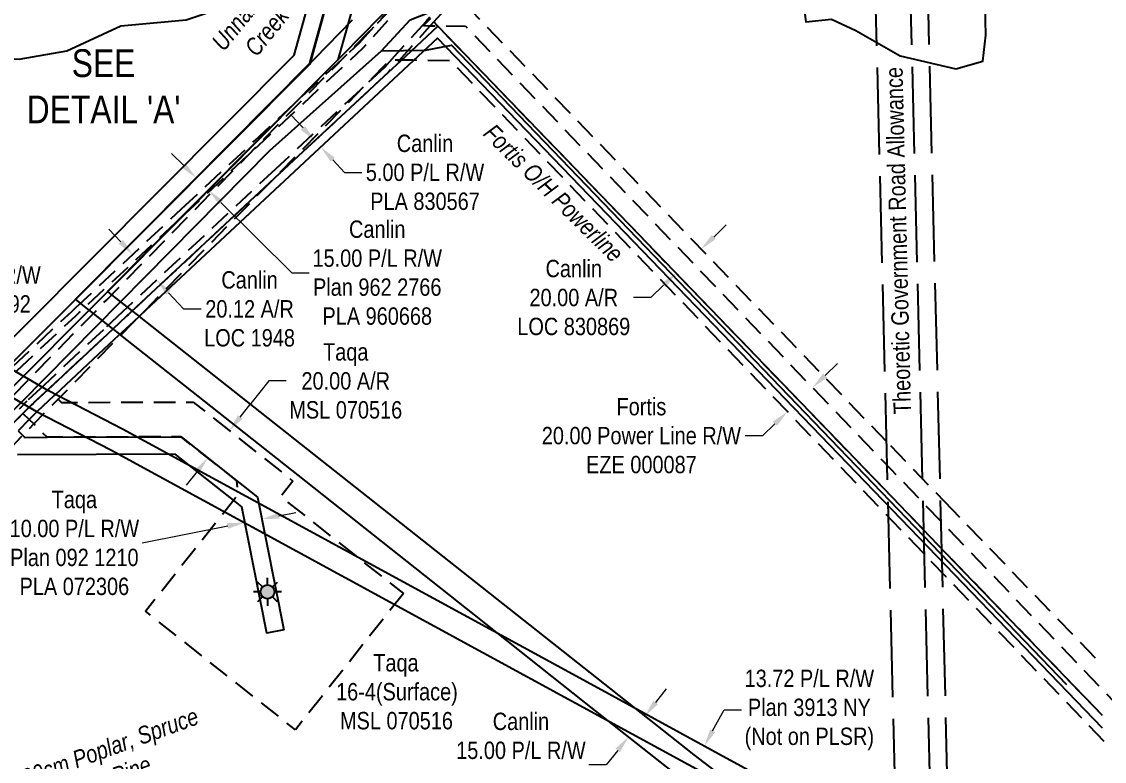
# Model space of a CAD drawing. Extents: x 616011 to 624727, y 5824635 to 5831187.
# Drawn here: x 619733 to 620356, y 5828333 to 5828759 of the extents above; entities that cross this region are included whole.
import ezdxf
from ezdxf.enums import TextEntityAlignment as Align

# ---------------------------------------------------------------- set-up
doc = ezdxf.new("R2010")
doc.units = 0
doc.header["$LTSCALE"] = 5
doc.header["$PDSIZE"] = 0.5
for name, pattern in [('foc-ACCESSROAD', [3.75, 2.5, -1.25]), ('foc-FLOWLINE', [3.75, 2.5, -1.25]), ('foc-UNSURVEYED', [12.5, 10, -2.5])]:
    doc.linetypes.add(name, pattern=pattern)
doc.layers.get('Defpoints').update_dxf_attribs({"color": 9})
for name, color, linetype in [('AS-POWER', 104, 'foc-POWER'), ('AS-POWER-T', 104, 'Continuous'), ('C-AR', 13, 'foc-ACCESSROAD'), ('C-RW', 13, 'Continuous'), ('DETAIL-T', 7, 'Continuous'), ('F-EZE', 190, 'foc-FLOWLINE'), ('F-RW', 190, 'Continuous'), ('F-WS', 190, 'foc-ACCESSROAD'), ('F-WS-S', 190, 'Continuous'), ('L-ROAD-T', 7, 'Continuous'), ('L-USEC', 7, 'foc-UNSURVEYED'), ('T-BUSH-T', 110, 'Continuous'), ('T-WATER', 160, 'Continuous'), ('T-WATER-T', 170, 'Continuous')]:
    doc.layers.add(name, color=color, linetype=linetype)
for name, color, linetype, lineweight in [('C-AR-T', 13, 'Continuous', 9), ('C-RW-T', 13, 'Continuous', 9), ('F-AR-T', 190, 'Continuous', 9), ('F-EZE-T', 190, 'Continuous', 9), ('F-RW-T', 190, 'Continuous', 9), ('F-WS-T', 190, 'Continuous', 9)]:
    doc.layers.add(name, color=color, linetype=linetype, lineweight=lineweight)
doc.styles.add('80CG', font='ARIALN.TTF', dxfattribs={"height": 10})
doc.styles.add('80L', font='ARIALN.TTF', dxfattribs={"height": 10})
doc.styles.add('80LS', font='ARIALNI.TTF', dxfattribs={"height": 10})
doc.styles.add('foc-LtypeFont', font='ARIALN.TTF', dxfattribs={"height": 7.35})
doc.linetypes.add('foc-POWER', pattern='A,6,-1,["P",foc-LtypeFont,S=0.2,R=0,X=-0.625,Y=-0.75],-1.24,4', length=12.24)
doc.linetypes.add('foc-TOPO-flowdirection-NOLINE', pattern='A,0,[">",foc-LtypeFont,S=0.3,R=0,X=0,Y=-0.945],-20,[">",foc-LtypeFont,S=0.3,R=0,X=0,Y=-0.945],0', length=20)
doc.dimstyles.new('Compass 5 000', dxfattribs={"dimscale": 5, "dimtxt": 9, "dimasz": 2, "dimexe": 0.2, "dimexo": 0.0625, "dimgap": 0.5, "dimtad": 0, "dimtih": 1, "dimtoh": 1, "dimzin": 0, "dimdsep": 46, "dimtxsty": '80CG', "dimcen": 0.1, "dimse1": 1, "dimse2": 1, "dimclrd": 256, "dimclrt": 256, "dimaunit": 1, "dimadec": 4, "dimazin": 0, "dimtfac": 0.06, "dimtofl": 0, "dimtmove": 0, "dimatfit": 1, "dimfxl": 0.2, "dimtolj": 1, "dimtzin": 0, "dimlwd": -1, "dimarcsym": 0})

# ---------------------------------------------------------------- blocks, each defined once
blk = doc.blocks.new('*D175')
at = {"layer": 'C-AR-T', "transparency": 16777216}
for p, q in [((620130.88, 5828634.6), (620138.08, 5828641.54)), ((620102.05, 5828606.81), (620094.7, 5828599.73)), ((620094.7, 5828599.73), (620084.7, 5828599.73))]:
    blk.add_line(p, q, dxfattribs=at)
for points in [[(620129.72, 5828635.8), (620132.04, 5828633.4), (620123.68, 5828627.66)], [(620100.89, 5828608.01), (620103.2, 5828605.61), (620109.25, 5828613.75)]]:
    blk.add_solid(points, dxfattribs=at)
at = {"layer": 'Defpoints', "color": 0, "transparency": 16777216}
for p in [(620126.5, 5828624.74), (620109.25, 5828613.75), (620112.07, 5828610.82)]:
    blk.add_point(p, dxfattribs=at)
at = {"layer": 'C-AR-T', "transparency": 16777216, "insert": (620050.39, 5828599.73), "char_height": 10, "attachment_point": 5, "style": '80CG'}
blk.add_mtext('\\A1;Canlin\\P20.00 A/R\\PLOC 830869', dxfattribs=at)
blk = doc.blocks.new('*D176')
at = {"layer": 'C-AR-T', "transparency": 16777216}
for p, q in [((619789.83, 5828631.86), (619783, 5828639.16)), ((619817.22, 5828602.53), (619825.94, 5828593.19)), ((619825.94, 5828593.19), (619835.94, 5828593.19))]:
    blk.add_line(p, q, dxfattribs=at)
for points in [[(619791.04, 5828632.99), (619788.61, 5828630.72), (619796.65, 5828624.55)], [(619818.44, 5828603.67), (619816, 5828601.39), (619810.39, 5828609.84)]]:
    blk.add_solid(points, dxfattribs=at)
at = {"layer": 'Defpoints', "color": 0, "transparency": 16777216}
for p in [(619830.54, 5828656.2), (619844.28, 5828641.49), (619810.39, 5828609.84)]:
    blk.add_point(p, dxfattribs=at)
at = {"layer": 'C-AR-T', "transparency": 16777216, "insert": (619863.88, 5828593.19), "char_height": 10, "attachment_point": 5, "style": '80CG'}
blk.add_mtext('\\A1;Canlin\\P20.12 A/R\\PLOC 1948', dxfattribs=at)
blk = doc.blocks.new('*D211')
at = {"layer": 'C-RW-T', "transparency": 16777216}
for p, q in [((619627, 5828204.93), (619697.66, 5828276.58)), ((619697.66, 5828276.58), (619707.66, 5828276.58)), ((619602.26, 5828179.84), (619595.24, 5828172.72))]:
    blk.add_line(p, q, dxfattribs=at)
for points in [[(619625.81, 5828206.1), (619628.19, 5828203.76), (619619.98, 5828197.81)], [(619601.07, 5828181.01), (619603.45, 5828178.67), (619609.28, 5828186.96)]]:
    blk.add_solid(points, dxfattribs=at)
at = {"layer": 'Defpoints', "color": 0, "transparency": 16777216}
for p in [(619620.6, 5828197.2), (619609.28, 5828186.96), (619609.9, 5828186.35)]:
    blk.add_point(p, dxfattribs=at)
at = {"layer": 'C-RW-T', "transparency": 16777216, "insert": (619746.75, 5828276.58), "char_height": 10, "attachment_point": 5, "style": '80CG'}
blk.add_mtext('\\A1;Canlin\\P15.24 P/L R/W\\PPlan 2945 RS\\PPLA 3687', dxfattribs=at)
blk = doc.blocks.new('*D212')
at = {"layer": 'C-RW-T', "transparency": 16777216}
for p, q in [((619618.36, 5828611.49), (619608.37, 5828611.24)), ((619653.36, 5828612.34), (619667.43, 5828612.69))]:
    blk.add_line(p, q, dxfattribs=at)
for points in [[(619618.32, 5828613.15), (619618.4, 5828609.82), (619628.36, 5828611.73)], [(619653.32, 5828614.01), (619653.4, 5828610.68), (619643.37, 5828612.1)]]:
    blk.add_solid(points, dxfattribs=at)
at = {"layer": 'Defpoints', "color": 0, "transparency": 16777216}
for p in [(619627.44, 5828649.26), (619642.45, 5828649.63), (619628.36, 5828611.73)]:
    blk.add_point(p, dxfattribs=at)
at = {"layer": 'C-RW-T', "transparency": 16777216, "insert": (619706.51, 5828612.69), "char_height": 10, "attachment_point": 5, "style": '80CG'}
blk.add_mtext('\\A1;Canlin\\P15.00 P/L R/W\\PPLA 120192', dxfattribs=at)
blk = doc.blocks.new('*D213')
at = {"layer": 'C-RW-T', "transparency": 16777216}
for p, q in [((619894.63, 5828697.38), (619887.81, 5828704.68)), ((619911.69, 5828679.11), (619918.52, 5828671.8)), ((619918.52, 5828671.8), (619928.52, 5828671.8))]:
    blk.add_line(p, q, dxfattribs=at)
for points in [[(619895.85, 5828698.51), (619893.41, 5828696.24), (619901.46, 5828690.07)], [(619912.91, 5828680.24), (619910.48, 5828677.97), (619904.87, 5828686.41)]]:
    blk.add_solid(points, dxfattribs=at)
at = {"layer": 'Defpoints', "color": 0, "transparency": 16777216}
for p in [(619908.29, 5828696.45), (619911.7, 5828692.8), (619904.87, 5828686.41)]:
    blk.add_point(p, dxfattribs=at)
at = {"layer": 'C-RW-T', "transparency": 16777216, "insert": (619964.81, 5828671.8), "char_height": 10, "attachment_point": 5, "style": '80CG'}
blk.add_mtext('\\A1;Canlin\\P5.00 P/L R/W\\PPLA 830567', dxfattribs=at)
blk = doc.blocks.new('*D214')
at = {"layer": 'C-RW-T', "transparency": 16777216}
for p, q in [((620097.52, 5828366.68), (620103.72, 5828374.52)), ((620075.69, 5828339.08), (620069.08, 5828330.72)), ((620069.08, 5828330.72), (620059.08, 5828330.72))]:
    blk.add_line(p, q, dxfattribs=at)
for points in [[(620096.21, 5828367.71), (620098.82, 5828365.65), (620091.31, 5828358.84)], [(620074.39, 5828340.11), (620077, 5828338.04), (620081.89, 5828346.92)]]:
    blk.add_solid(points, dxfattribs=at)
at = {"layer": 'Defpoints', "color": 0, "transparency": 16777216}
for p in [(620081.89, 5828346.92), (620099.9, 5828352.05), (620090.48, 5828340.13)]:
    blk.add_point(p, dxfattribs=at)
at = {"layer": 'C-RW-T', "transparency": 16777216, "insert": (620020, 5828330.72), "char_height": 10, "attachment_point": 5, "style": '80CG'}
blk.add_mtext('\\A1;Canlin\\P15.00 P/L R/W\\PPlan 052 2981^JPLA 981744', dxfattribs=at)
blk = doc.blocks.new('*D267')
at = {"layer": 'C-RW-T', "transparency": 16777216}
for p, q in [((619826.04, 5828675.72), (619818.94, 5828682.76)), ((619847.42, 5828654.52), (619888.25, 5828614.04)), ((619888.25, 5828614.04), (619898.25, 5828614.04))]:
    blk.add_line(p, q, dxfattribs=at)
for points in [[(619827.22, 5828676.9), (619824.87, 5828674.53), (619833.14, 5828668.68)], [(619848.59, 5828655.71), (619846.24, 5828653.34), (619840.32, 5828661.57)]]:
    blk.add_solid(points, dxfattribs=at)
at = {"layer": 'Defpoints', "color": 0, "transparency": 16777216}
for p in [(619831.89, 5828667.41), (619833.14, 5828668.68), (619839.06, 5828660.3)]:
    blk.add_point(p, dxfattribs=at)
at = {"layer": 'C-RW-T', "transparency": 16777216, "insert": (619937.33, 5828614.04), "char_height": 10, "attachment_point": 5, "style": '80CG'}
blk.add_mtext('\\A1;Canlin\\P15.00 P/L R/W\\PPlan 962 2766\\PPLA 960668', dxfattribs=at)
blk = doc.blocks.new('*D280')
at = {"layer": 'Defpoints', "color": 0, "transparency": 16777216}
for p in [(619852.28, 5828523.11), (619854.18, 5828521.61), (619841.77, 5828505.91)]:
    blk.add_point(p, dxfattribs=at)
at = {"layer": 'F-AR-T', "transparency": 16777216}
for p, q in [((619874.93, 5828551.73), (619864.69, 5828538.79)), ((619884.93, 5828551.73), (619874.93, 5828551.73)), ((619858.49, 5828530.95), (619864.69, 5828538.79)), ((619833.67, 5828499.57), (619827.46, 5828491.73))]:
    blk.add_line(p, q, dxfattribs=at)
for points in [[(619857.18, 5828531.99), (619859.8, 5828529.92), (619852.28, 5828523.11)], [(619832.36, 5828500.61), (619834.97, 5828498.54), (619839.87, 5828507.42)]]:
    blk.add_solid(points, dxfattribs=at)
at = {"layer": 'F-AR-T', "transparency": 16777216, "insert": (619919.21, 5828551.73), "char_height": 10, "attachment_point": 5, "style": '80CG'}
blk.add_mtext('\\A1;Taqa\\P20.00 A/R\\PMSL 070516', dxfattribs=at)
blk = doc.blocks.new('*D291')
at = {"layer": 'Defpoints', "color": 0, "transparency": 16777216}
for p in [(620094.24, 5828645.39), (620079.81, 5828631.54), (620173.33, 5828534.08)]:
    blk.add_point(p, dxfattribs=at)
at = {"layer": 'F-EZE-T', "transparency": 16777216}
for p, q in [((620194.98, 5828554.85), (620202.19, 5828561.77)), ((620166.11, 5828527.15), (620158.9, 5828520.23)), ((620158.9, 5828520.23), (620148.9, 5828520.23))]:
    blk.add_line(p, q, dxfattribs=at)
for points in [[(620193.82, 5828556.05), (620196.13, 5828553.64), (620187.76, 5828547.92)], [(620164.96, 5828528.36), (620167.27, 5828525.95), (620173.33, 5828534.08)]]:
    blk.add_solid(points, dxfattribs=at)
at = {"layer": 'F-EZE-T', "transparency": 16777216, "insert": (620089.3, 5828520.23), "char_height": 10, "attachment_point": 5, "style": '80CG'}
blk.add_mtext('\\A1;Fortis\\P20.00 Power Line R/W\\PEZE 000087', dxfattribs=at)
blk = doc.blocks.new('*D115')
at = {"layer": 'Defpoints', "color": 0, "transparency": 16777216}
for p in [(619861.11, 5828470.21), (619878.32, 5828435.08), (619868.51, 5828433.12)]:
    blk.add_point(p, dxfattribs=at)
at = {"layer": 'F-RW-T', "transparency": 16777216}
for p, q in [((619880.72, 5828474.13), (619890.53, 5828476.09)), ((619851.3, 5828468.25), (619802.18, 5828458.44))]:
    blk.add_line(p, q, dxfattribs=at)
for points in [[(619880.4, 5828475.76), (619881.05, 5828472.49), (619870.92, 5828472.17)], [(619850.98, 5828469.89), (619851.63, 5828466.62), (619861.11, 5828470.21)]]:
    blk.add_solid(points, dxfattribs=at)
at = {"layer": 'F-RW-T', "transparency": 16777216, "insert": (619763.09, 5828458.44), "char_height": 10, "attachment_point": 5, "style": '80CG'}
blk.add_mtext('\\A1;Taqa\\P10.00 P/L R/W\\PPlan 092 1210\\PPLA 072306', dxfattribs=at)
blk = doc.blocks.new('*D120')
at = {"layer": 'Defpoints', "color": 0, "transparency": 16777216}
for p in [(620125.49, 5828341.57), (620161.67, 5828321.85), (620155.11, 5828309.81)]:
    blk.add_point(p, dxfattribs=at)
at = {"layer": 'F-RW-T', "transparency": 16777216}
for p, q in [((620130.28, 5828350.35), (620136.82, 5828362.37)), ((620136.82, 5828362.37), (620146.82, 5828362.37)), ((620114.14, 5828320.75), (620109.36, 5828311.97))]:
    blk.add_line(p, q, dxfattribs=at)
for points in [[(620128.81, 5828351.15), (620131.74, 5828349.56), (620125.49, 5828341.57)], [(620112.68, 5828321.55), (620115.6, 5828319.95), (620118.93, 5828329.53)]]:
    blk.add_solid(points, dxfattribs=at)
at = {"layer": 'F-RW-T', "transparency": 16777216, "insert": (620185.91, 5828362.37), "char_height": 10, "attachment_point": 5, "style": '80CG'}
blk.add_mtext('\\A1;13.72 P/L R/W\\PPlan 3913 NY\\P(Not on PLSR)', dxfattribs=at)
blk = doc.blocks.new('GAS')
h = blk.add_hatch(color=255)
h.dxf.hatch_style = 1
edge = h.paths.add_edge_path()
edge.add_arc((0, 0), 0.9, 0, 360)
for p, q in [((0, 0.81), (0, 1.62)), ((-0.81, 0), (-1.62, 0)), ((-0.57, 0.57), (-1.14, 1.14)), ((0.57, 0.57), (1.14, 1.14)), ((1.62, 0), (0.81, 0)), ((-0.57, -0.57), (-1.14, -1.14)), ((0, -0.81), (0, -1.62)), ((1.14, -1.14), (0.57, -0.57))]:
    blk.add_line(p, q)
blk.add_circle((0, 0), 0.8)

msp = doc.modelspace()

# ---------------------------------------------------------------- linework, layer by layer
at = {"layer": 'AS-POWER', "flags": 128}
for points in [[(619939.724, 5828741.862), (619956.25, 5828759.694), (620047.557, 5828795.768), (620076.103, 5828863.567), (620277.437, 5829074.198), (620236.54, 5829110.102), (620333.435, 5829210.137)], [(619515.137, 5828287.928), (619517.343, 5828321.448), (619875.632, 5828684.391), (619939.724, 5828741.862), (619965.12, 5828742.168), (619980.127, 5828745.084), (620333.815, 5828377.092)]]:
    msp.add_lwpolyline(points, dxfattribs=at)
at = {"layer": 'C-AR'}
for points in [[(619714.196, 5828547.533), (619761.608, 5828591.817), (619763.757, 5828593.824), (619824.721, 5828650.763), (619866.626, 5828689.903), (619927.056, 5828746.346), (619968.99, 5828792.763)], [(620354.409, 5828359.324), (620264.301, 5828452.865), (620233.355, 5828484.994), (619972.173, 5828755.951), (619969.93, 5828758.468), (619983.368, 5828773.328), (619987.543, 5828768.994), (620232.644, 5828514.543), (620263.59, 5828482.417), (620353.68, 5828388.891)], [(619967.514, 5828761.102), (619965.205, 5828758.546), (619947.322, 5828738.749), (619941.422, 5828732.218), (619878.776, 5828673.706), (619790.765, 5828591.506), (619779.761, 5828581.229), (619745.701, 5828549.419), (619735.707, 5828540.086), (619731.245, 5828535.58)]]:
    msp.add_lwpolyline(points, dxfattribs=at)
at = {"layer": 'C-RW'}
for points in [[(619724.673, 5828559.556), (619760.596, 5828595.627), (619898.618, 5828734.612), (619913.553, 5828788.74), (619927.3, 5828838.4), (620021.818, 5828860.048), (620145.745, 5828986.887), (620152.757, 5828994.066), (620156.222, 5828997.611), (620163.439, 5829005), (620170.201, 5829011.92), (620171.338, 5829013.079), (620178.329, 5829020.227), (620193.592, 5829035.835), (620204.309, 5829046.803), (620205.182, 5829046.797), (620210.598, 5829046.756), (620215.361, 5829046.719), (620219.831, 5829046.685), (620229.295, 5829046.612), (620245.682, 5829046.302), (620250.01, 5829046.455), (620337.486, 5829045.792)], [(620337.732, 5829035.842), (620250.251, 5829036.46), (620236.431, 5829036.562), (620235.719, 5829036.568), (620220.072, 5829036.683), (620213.458, 5829036.732), (620208.485, 5829036.768), (620199.833, 5829027.913), (620185.274, 5829013.014), (620178.285, 5829005.861), (620163.381, 5828990.609), (620152.902, 5828979.886), (620020.457, 5828844.354), (620002.396, 5828840.22), (619939.386, 5828825.797), (619929.254, 5828789.117), (619920.165, 5828756.227), (619914.752, 5828736.632), (619827.074, 5828648.211), (619779.092, 5828600.034), (619768.499, 5828589.397), (619733.621, 5828554.378), (619723.605, 5828544.333)], [(619970.276, 5828793.357), (619917.535, 5828739.427), (619830.004, 5828651.537), (619782.236, 5828603.191), (619784.546, 5828601.365), (619796.014, 5828592.299), (619799.98, 5828589.163), (619800.332, 5828588.884), (620071.792, 5828374.26), (620119.518, 5828336.526), (620136.663, 5828323.239)], [(620110.129, 5828324.573), (620056.632, 5828366.918), (619993.202, 5828417.154), (619891.772, 5828497.484), (619834.361, 5828542.953), (619789.868, 5828578.192), (619788.975, 5828578.9), (619785.004, 5828582.028), (619774.06, 5828590.65), (619771.429, 5828592.723), (619769.007, 5828594.632), (619763.74, 5828598.784), (619901.402, 5828737.407), (619923.095, 5828759.553)], [(619727.14, 5828526.633), (619733.532, 5828533.082), (619737.996, 5828537.585), (619747.996, 5828546.912), (619782.074, 5828578.702), (619793.084, 5828588.973), (619881.142, 5828671.123), (619943.822, 5828729.599), (619950.806, 5828736.113), (619972.173, 5828755.951), (620233.355, 5828484.994), (620264.301, 5828452.865), (620354.409, 5828359.324)], [(620354.591, 5828351.926), (620264.479, 5828445.471), (620233.533, 5828477.599), (619972.029, 5828749.078), (619958.035, 5828736.022), (619804.231, 5828592.536), (619797.049, 5828585.836), (619786.045, 5828575.574), (619752.044, 5828543.85), (619751.545, 5828543.384), (619741.474, 5828534), (619737.077, 5828529.564), (619730.679, 5828523.11)]]:
    msp.add_lwpolyline(points, dxfattribs=at)
at = {"layer": 'F-EZE', "flags": 128}
msp.add_lwpolyline([(619647.383, 5828446.18), (619632.743, 5828431.412), (619632.386, 5828445.556), (619632.243, 5828452.681), (619632.083, 5828459.503), (619646.719, 5828474.337), (619705.581, 5828533.989), (619712.605, 5828541.107), (619716.49, 5828545.044), (619763.927, 5828589.301), (619766.077, 5828591.307), (619827.074, 5828648.211), (619869.002, 5828687.326), (619929.464, 5828743.735), (619971.425, 5828790.128), (619993.32, 5828814.346), (620020.457, 5828844.354), (620152.902, 5828979.886), (620163.381, 5828990.609), (620178.285, 5829005.861), (620185.274, 5829013.014), (620199.833, 5829027.913), (620208.485, 5829036.768), (620211.112, 5829039.456), (620213.423, 5829036.653), (620220.276, 5829028.248), (620223.562, 5829024.318), (620223.957, 5829023.797), (620222.192, 5829021.991), (620220.469, 5829020.227), (620218.851, 5829018.572), (620214.113, 5829013.723), (620177.776, 5828976.536), (620167.297, 5828965.813), (620035.127, 5828830.562), (620010.017, 5828802.795), (619999.167, 5828790.794), (619983.368, 5828773.328), (619969.93, 5828758.468), (619967.62, 5828755.913), (619949.726, 5828736.127), (619943.822, 5828729.599), (619881.142, 5828671.123), (619793.084, 5828588.973), (619782.074, 5828578.702), (619747.996, 5828546.912), (619737.996, 5828537.585), (619733.532, 5828533.082), (619727.14, 5828526.633), (619720.1, 5828519.532), (619647.383, 5828446.18)], close=True, dxfattribs=at)
msp.add_lwpolyline([(620355.579, 5828344.124), (620264.613, 5828438.929), (620233.644, 5828471.203), (619979.486, 5828736.081), (619957.828, 5828736.343), (619950.599, 5828736.43), (619949.519, 5828736.443), (619944.616, 5828736.502), (619880.973, 5828671.4), (619804.107, 5828592.768), (619797.281, 5828585.787), (619786.824, 5828575.089), (619753.774, 5828541.281), (619739.793, 5828526.979), (619733.435, 5828520.475), (619726.445, 5828513.324), (619647.675, 5828432.721), (619642.792, 5828427.725), (619633.029, 5828417.727), (619530.521, 5828312.904), (619530.388, 5828310.283), (619529.882, 5828300.47), (619529.628, 5828295.436), (619529.575, 5828294.27), (619529.236, 5828287.597), (619528.897, 5828280.918), (619528.209, 5828267.197), (619527.939, 5828262.064), (619491.575, 5828292.261), (619487.781, 5828295.412), (619434.023, 5828340.05), (619391.254, 5828375.689), (619397.955, 5828375.983), (619398.595, 5828375.97), (619409.14, 5828375.168), (619411.297, 5828375.004), (619412.266, 5828374.931), (619424.465, 5828374.003), (619433.38, 5828366.597), (619491.834, 5828318.062), (619498.555, 5828312.482), (619500.523, 5828310.843), (619502.551, 5828312.918), (619507.198, 5828317.495), (619509.652, 5828320.052), (619517.858, 5828328.627), (619591.155, 5828403.23), (619594.655, 5828406.82), (619607.809, 5828420.59), (619612.604, 5828425.582), (619627.48, 5828440.714), (619632.346, 5828445.69), (619642.115, 5828455.683), (619646.993, 5828460.672), (619712.257, 5828527.436), (619719.248, 5828534.587), (619771.009, 5828587.538), (619781.489, 5828598.259), (619868.823, 5828687.596), (619933.299, 5828753.554), (619969.333, 5828790.412), (619993.068, 5828814.687), (620153.795, 5828979.109), (620164.276, 5828989.831), (620200.724, 5829027.118), (620213.195, 5829014.738), (620213.747, 5829014.191), (620214.927, 5829013.02), (620178.593, 5828975.85), (620168.112, 5828965.128), (620009.772, 5828803.146), (619998.004, 5828791.116), (619963.951, 5828756.282), (619967.402, 5828756.24), (619971.955, 5828756.28), (619988.101, 5828755.989), (620232.913, 5828500.848), (620263.882, 5828468.573), (620370.01, 5828357.97)], dxfattribs=at)
at = {"layer": 'F-RW'}
for points in [[(618501.261, 5829412.621), (618640.994, 5829170.664), (619330.579, 5828771.461), (619608.104, 5828611.133), (619705.745, 5828554.725), (619741.386, 5828534.135), (619784.084, 5828512.017), (620051.512, 5828366.274), (620131.569, 5828322.641), (620337.93, 5828210.166), (620337.54, 5828225.998), (620138.132, 5828334.683), (620058.075, 5828378.317), (619790.715, 5828524.023), (619748.244, 5828546.007), (619715.754, 5828564.777), (619607.708, 5828627.196), (619352.928, 5828774.384), (618651.033, 5829180.704), (618500.931, 5829440.618)], [(619695.296, 5828544.23), (619889.484, 5828739.259), (619903.108, 5828788.49), (619919.239, 5828846.802), (620016.72, 5828869.138), (620088.506, 5828942.617), (620138.576, 5828993.872), (620144.239, 5828999.669), (620149.055, 5829004.599), (620154.915, 5829010.602), (620161.851, 5829017.708), (620174.376, 5829044.933), (620177.308, 5829051.306), (620190.477, 5829064.534), (620196.016, 5829070.107), (620203.28, 5829077.404), (620205.56, 5829079.696), (620206.826, 5829080.968), (620211.66, 5829085.827), (620218.718, 5829092.923)], [(619913.553, 5828788.74), (619898.472, 5828734.081), (619760.596, 5828595.627), (619724.673, 5828559.556)], [(619730.679, 5828523.11), (619733.518, 5828520.283), (619734.55, 5828519.256), (619747.414, 5828519.305), (619824.487, 5828519.6), (619856.495, 5828494.25), (619868.423, 5828484.804), (619883.626, 5828408.434), (619873.818, 5828406.482), (619859.334, 5828479.238), (619854.541, 5828483.034), (619821.022, 5828509.581), (619730.444, 5828509.233)]]:
    msp.add_lwpolyline(points, dxfattribs=at)
at = {"layer": 'F-WS', "flags": 128}
msp.add_lwpolyline([(619952.338, 5828429.359), (619890.295, 5828350.933), (619804.027, 5828419.183), (619854.541, 5828483.034), (619857.384, 5828486.628), (619856.495, 5828494.25), (619824.487, 5828519.6), (619747.414, 5828519.305), (619739.879, 5828526.783), (619737.077, 5828529.564), (619733.532, 5828533.082), (619737.996, 5828537.585), (619747.996, 5828546.912), (619751.545, 5828543.384), (619753.869, 5828541.077), (619755.622, 5828539.337), (619831.431, 5828539.627), (619888.842, 5828494.158), (619881.755, 5828485.199), (619952.338, 5828429.359)], close=True, dxfattribs=at)
at = {"layer": 'L-USEC'}
for p, q in [((620243.244, 5827994.895), (620223.424, 5828799.019)), ((620263.35, 5827995.391), (620243.53, 5828799.514)), ((620273.403, 5827995.639), (620253.583, 5828799.762))]:
    msp.add_line(p, q, dxfattribs=at)
at = {"layer": 'T-WATER', "linetype": 'foc-TOPO-flowdirection-NOLINE', "flags": 128}
msp.add_lwpolyline([(618505.494, 5828489.75), (618509.489, 5828499.374), (618517.915, 5828511.688), (618529.511, 5828521.974), (618537.51, 5828526.448), (618545.511, 5828530.925), (618554.447, 5828535.923), (618564.963, 5828545.693), (618572.724, 5828558.18), (618579.783, 5828591.346), (618588.588, 5828602.407), (618620.642, 5828630.828), (618657.854, 5828654.29), (618702.366, 5828670.196), (618720.499, 5828671.997), (618738.69, 5828670.907), (618756.089, 5828673.711), (618813.219, 5828678.07), (618863.004, 5828688.965), (618877.816, 5828694.547), (618890.906, 5828702.263), (618937.712, 5828736.444), (618951.86, 5828742.073), (618973.846, 5828744.555), (618988.133, 5828741.833), (619034.715, 5828725.596), (619062.296, 5828714.671), (619102.53, 5828698.732), (619126.724, 5828691.424), (619147.951, 5828672.99), (619155.311, 5828660.289), (619157.328, 5828642.994), (619167.241, 5828632.44), (619200.227, 5828604.626), (619215.528, 5828599.512), (619228.451, 5828592.616), (619245.609, 5828595.714), (619260.672, 5828590.477), (619264.247, 5828573.567), (619275.875, 5828564.907), (619283.478, 5828552.03), (619294.628, 5828543.063), (619308.916, 5828548.883), (619341.326, 5828542.292), (619357.406, 5828545.073), (619377.354, 5828565.781), (619390.356, 5828572.964), (619401.1, 5828582.218), (619417.852, 5828584.348), (619435.094, 5828582.092), (619455.605, 5828601.427), (619472.76, 5828604.646), (619486.373, 5828611.236), (619513.459, 5828626.401), (619525.132, 5828637.364), (619530.919, 5828638.356), (619538.797, 5828638.843), (619543.613, 5828644.046), (619549.071, 5828645.952), (619558.221, 5828644.446), (619564.582, 5828652.973), (619573.39, 5828652.266), (619575.368, 5828657.087), (619584.322, 5828658.937), (619590.441, 5828663.791), (619591.875, 5828674.735), (619597.295, 5828678.229), (619604.927, 5828681.953), (619613.035, 5828677.357), (619619.778, 5828684.402), (619622.201, 5828685.501), (619628.805, 5828688.414), (619629.852, 5828690.052), (619629.876, 5828693.573), (619632.579, 5828694.923), (619634.988, 5828692.858), (619638.236, 5828692.488), (619643.28, 5828694.085), (619652.147, 5828700.194), (619651.911, 5828709.296), (619651.764, 5828714.258), (619654.664, 5828720.093), (619656.376, 5828722.714), (619664.564, 5828731.794), (619673.412, 5828736.416), (619686.008, 5828742.174), (619692.954, 5828745.345), (619697.758, 5828747.64), (619712.973, 5828742.757), (619718.335, 5828740.828), (619722.928, 5828737.53), (619731.322, 5828736.98), (619758.688, 5828741.815), (619789.882, 5828756.266), (619827.424, 5828759.61), (619849.703, 5828767.055), (619868.175, 5828789.848), (619889.956, 5828808.72), (619926.715, 5828812.606), (619944.384, 5828809.997), (619956.661, 5828802.128), (619971.181, 5828796.943), (619975.629, 5828812.474), (619987.777, 5828820.426), (620021.357, 5828827.392), (620035.152, 5828833.926), (620042.283, 5828847.154), (620053.078, 5828857.011), (620067.906, 5828862.838), (620087.995, 5828863.154), (620105.416, 5828860.961), (620129.428, 5828845.277), (620145.193, 5828841.313), (620158.477, 5828834.424), (620157.341, 5828822.494), (620161.772, 5828808.545), (620156.465, 5828774.952), (620171.573, 5828778.378), (620181.937, 5828773.547), (620183.857, 5828758.538), (620198.574, 5828760.032), (620212.573, 5828753.574), (620238.132, 5828738.937), (620270.137, 5828731.379), (620285.65, 5828735.774), (620287.519, 5828750.724), (620287.073, 5828767.622), (620292.678, 5828782.209), (620296.083, 5828799.047), (620302.173, 5828813.462), (620322.668, 5828829.281)], dxfattribs=at)
at = {"layer": 'T-WATER'}
for points in [[(620181.937, 5828773.547), (620183.857, 5828758.538), (620198.574, 5828760.032), (620212.573, 5828753.574), (620238.132, 5828738.937), (620270.137, 5828731.379), (620285.65, 5828735.774), (620287.519, 5828750.724), (620287.073, 5828767.622)], [(619731.322, 5828736.98), (619758.688, 5828741.815), (619789.882, 5828756.266), (619827.424, 5828759.61)]]:
    msp.add_lwpolyline(points, dxfattribs=at)

# ---------------------------------------------------------------- block references
at = {"layer": 'F-WS-S', "color": 3, "xscale": 4.998094999999971, "yscale": 4.998094999999971, "zscale": 4.998094999999971}
msp.add_blockref('GAS', (619874.205, 5828430.311), dxfattribs=at)

# ---------------------------------------------------------------- texts
at = {"layer": 'AS-POWER-T', "insert": (620004.54, 5828700.777), "char_height": 9.9962, "attachment_point": 1, "rotation": 315.376798, "style": '80L'}
msp.add_mtext_dynamic_manual_height_columns('\\pi0.25415;{\\fArial Narrow|b0|i1|c0|p34;Fortis O/H Powerline}', width=105.30471, gutter_width=50, heights=[0], dxfattribs=at)
at = {"layer": 'DETAIL-T', "color": 3, "insert": (619779.887, 5828721.373), "char_height": 15.994, "width": 87.73392, "attachment_point": 5, "style": '80CG'}
msp.add_mtext("SEE\\PDETAIL 'A'", dxfattribs=at)
at = {"layer": 'F-WS-T', "insert": (619909.777, 5828394.537), "char_height": 10, "attachment_point": 1, "style": '80L'}
msp.add_mtext_dynamic_manual_height_columns('\\pi25.259;Taqa\\P\\pi3.8639;16-4(Surface)\\P\\pi6.1354;MSL 070516', width=75.83831, gutter_width=50, heights=[0], dxfattribs=at)
at = {"layer": 'L-ROAD-T', "style": '80L'}
msp.add_text('Theoretic Government Road Allowance', height=9.99619, rotation=91.403032, dxfattribs=at).set_placement((620236.976, 5828632.55), align=Align.MIDDLE_CENTER)
at = {"layer": 'T-BUSH-T', "insert": (619781.862, 5828345.666), "char_height": 10, "width": 106.79168, "attachment_point": 2, "rotation": 20, "style": '80LS'}
msp.add_mtext('30cm Poplar, Spruce\\P & Pine', dxfattribs=at)
at = {"layer": 'T-WATER-T', "insert": (619843.65, 5828750.16), "char_height": 9.9962, "attachment_point": 1, "rotation": 50.977477, "style": '80L'}
msp.add_mtext_dynamic_manual_height_columns('\\pi-3.7389;{\\fArial Narrow|b0|i1|c0|p34;Unnamed \\P\\pi5.7527;Creek}', width=41.61674, gutter_width=50, heights=[0], dxfattribs=at)

# ---------------------------------------------------------------- dimensions: what is measured, and where the dimension line sits
at = {"layer": 'C-AR-T', "color": 3}
for base, p1, p2, angle, text, picture, middle in [((619810.392, 5828609.837), (619830.544, 5828656.202), (619844.283, 5828641.491), 313.04467, 'Canlin\\P20.12 A/R\\PLOC 1948', '*D176', (619863.879, 5828593.194)), ((620109.247, 5828613.747), (620126.5, 5828624.736), (620112.066, 5828610.822), 223.947628, 'Canlin\\P20.00 A/R\\PLOC 830869', '*D175', (620050.386, 5828599.726))]:
    dim = msp.add_linear_dim(base=base, p1=p1, p2=p2, angle=angle, text=text, dimstyle='Compass 5 000', dxfattribs=at)
    dim.commit()
    dim.dimension.update_dxf_attribs({"geometry": picture, "text_midpoint": middle, "dimtype": 161})
at = {"layer": 'C-RW-T'}
dim = msp.add_aligned_dim(p1=(619908.289, 5828696.448), p2=(619911.7, 5828692.795), distance=-9.348, text='Canlin\\P5.00 P/L R/W\\PPLA 830567', dimstyle='Compass 5 000', dxfattribs=at)
dim.commit()
dim.dimension.update_dxf_attribs({"geometry": '*D213', "text_midpoint": (619964.806, 5828671.798)})
for base, p1, p2, angle, text, picture, middle in [((619833.145, 5828668.676), (619839.063, 5828660.302), (619831.892, 5828667.412), 135.241889, 'Canlin\\P15.00 P/L R/W\\PPlan 962 2766\\PPLA 960668', '*D267', (619937.334, 5828614.036)), ((619628.36, 5828611.731), (619642.447, 5828649.63), (619627.441, 5828649.263), 181.402029, 'Canlin\\P15.00 P/L R/W\\PPLA 120192', '*D212', (619706.514, 5828612.687)), ((620081.894, 5828346.922), (620099.899, 5828352.048), (620090.479, 5828340.134), 231.670331, 'Canlin\\P15.00 P/L R/W\\PPlan 052 2981^JPLA 981744', '*D214', (620019.998, 5828330.719)), ((619609.281, 5828186.962), (619620.599, 5828197.198), (619609.901, 5828186.35), 225.397582, 'Canlin\\P15.24 P/L R/W\\PPlan 2945 RS\\PPLA 3687', '*D211', (619746.75, 5828276.581))]:
    dim = msp.add_linear_dim(base=base, p1=p1, p2=p2, angle=angle, text=text, dimstyle='Compass 5 000', dxfattribs=at)
    dim.commit()
    dim.dimension.update_dxf_attribs({"geometry": picture, "text_midpoint": middle, "dimtype": 161})
at = {"layer": 'F-AR-T', "color": 3}
dim = msp.add_linear_dim(base=(619852.285, 5828523.109), p1=(619841.77, 5828505.912), p2=(619854.185, 5828521.606), angle=51.653774, text='Taqa\\P20.00 A/R\\PMSL 070516', dimstyle='Compass 5 000', override={"dimtmove": 1}, dxfattribs=at)
dim.commit()
dim.dimension.update_dxf_attribs({"geometry": '*D280', "text_midpoint": (619919.194, 5828551.732), "dimtype": 161})
at = {"layer": 'F-EZE-T', "color": 3}
dim = msp.add_linear_dim(base=(620173.33, 5828534.078), p1=(620094.243, 5828645.386), p2=(620079.812, 5828631.54), angle=223.816679, text='Fortis\\P20.00 Power Line R/W\\PEZE 000087', dimstyle='Compass 5 000', dxfattribs=at)
dim.commit()
dim.dimension.update_dxf_attribs({"geometry": '*D291', "text_midpoint": (620089.305, 5828520.231), "dimtype": 161})
at = {"layer": 'F-RW-T', "color": 3}
dim = msp.add_linear_dim(base=(619861.109, 5828470.211), p1=(619878.321, 5828435.083), p2=(619868.514, 5828433.124), angle=191.292072, text='Taqa\\P10.00 P/L R/W\\PPlan 092 1210\\PPLA 072306', dimstyle='Compass 5 000', dxfattribs=at)
dim.commit()
dim.dimension.update_dxf_attribs({"geometry": '*D115', "text_midpoint": (619763.091, 5828458.444), "dimtype": 161})
at = {"layer": 'F-RW-T'}
dim = msp.add_linear_dim(base=(620125.49, 5828341.574), p1=(620155.107, 5828309.812), p2=(620161.671, 5828321.854), angle=61.407808, text='13.72 P/L R/W\\PPlan 3913 NY\\P(Not on PLSR)', dimstyle='Compass 5 000', dxfattribs=at)
dim.commit()
dim.dimension.update_dxf_attribs({"geometry": '*D120', "text_midpoint": (620185.908, 5828362.365), "dimtype": 161})

doc.saveas('drawing.dxf')
